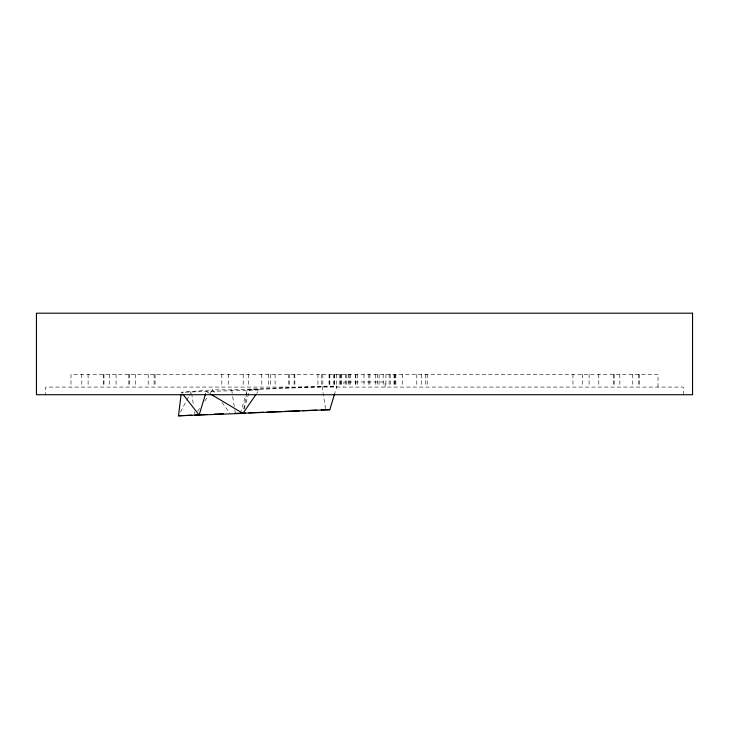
<?xml version="1.0" encoding="UTF-8"?>
<svg xmlns="http://www.w3.org/2000/svg" width="729" height="729" viewBox="0 0 729 729"><rect width="100%" height="100%" fill="white"/><g stroke="black" fill="none" stroke-linecap="round" stroke-linejoin="round"><path stroke-width="0.55" stroke-dasharray="3.65 2.73" d="M243.732 409.106L247.45 389.824L336.953 386.188L335.003 392.603M240.306 413.361L247.45 389.824L259.178 389.86L256.681 393.487M244.051 408.978L249.892 389.733M180.555 411.921L186.205 401.223M186.715 400.248L188.775 396.366M189.285 395.391L191.344 391.5L193.44 404.95M197.614 411.302L199.564 408.504M204.758 401.05L208.002 396.385M210.59 392.658L212.54 389.86L231.658 389.86L322.018 386.188L336.953 386.188M259.178 389.86L181.357 392.275L212.54 389.86L215.237 393.487M206.28 391.5L209.168 393.232M221.99 402.536L230.082 413.389M322.018 386.188L325.699 409.716M231.658 389.86L232.533 395.464M232.715 396.585L234.638 408.914M234.82 410.035L235.339 413.389M194.497 411.675L195.026 415.038M683.319 394.726L683.319 387.081L45.681 387.081L45.681 394.726M658.014 387.081L658.014 374.341L70.986 374.341L70.986 387.081M639.606 374.341L639.606 387.081M638.659 374.341L638.659 387.081M632.745 374.341L632.745 387.081M619.832 374.341L619.832 387.081M614.183 374.341L614.183 387.081M613.362 374.341L613.362 387.081M598.782 374.341L598.782 387.081M589.105 374.341L589.105 387.081M582.635 374.341L582.635 387.081M572.958 374.341L572.958 387.081M427.194 374.341L427.194 387.081M425.763 374.341L425.763 387.081M421.426 374.341L421.426 387.081M416.788 374.341L416.788 387.081M402.681 374.341L402.681 387.081M395.847 374.341L395.847 387.081M395.091 374.341L395.091 387.081M394.589 374.341L394.589 387.081M394.043 374.341L394.043 387.081M390.225 374.341L390.225 387.081M389.14 374.341L389.14 387.081M385.896 374.341L385.896 387.081M385.103 387.081L385.103 381.987L343.897 381.987L343.897 387.081M383.162 374.341L383.162 387.081M379.08 374.341L379.08 387.081M377.294 374.341L377.294 387.081M375.681 374.341L375.681 387.081M369.895 374.341L369.895 387.081M368.819 374.341L368.819 387.081M363.99 374.341L363.99 387.081M357.246 374.341L357.246 387.081M355.843 374.341L355.843 387.081M355.652 374.341L355.652 387.081M350.357 374.341L350.357 387.081M349.173 374.341L349.173 387.081M348.198 374.341L348.198 387.081M346.311 374.341L346.311 387.081M345.546 374.341L345.546 387.081M341.536 374.341L341.536 387.081M340.935 374.341L340.935 387.081M340.325 374.341L340.325 387.081M339.222 374.341L339.222 387.081M336.497 374.341L336.497 387.081M334.711 374.341L334.711 387.081M334.411 374.341L334.411 387.081M333.517 374.341L333.517 387.081M329.845 374.341L329.845 387.081M329.699 374.341L329.699 387.081M329.043 374.341L329.043 387.081M322.847 374.341L322.847 387.081M321.58 374.341L321.58 387.081M317.944 374.341L317.944 387.081M294.853 374.341L294.853 387.081M294.124 374.341L294.124 387.081M289.422 374.341L289.422 387.081M288.511 374.341L288.511 387.081M275.115 374.341L275.115 387.081M270.341 374.341L270.341 387.081M268.664 374.341L268.664 387.081M261.802 374.341L261.802 387.081M248.653 374.341L248.653 387.081M243.213 374.341L243.213 387.081M228.596 374.341L228.596 387.081M221.816 374.341L221.816 387.081M155.077 374.341L155.077 387.081M154.129 374.341L154.129 387.081M148.206 374.341L148.206 387.081M135.302 374.341L135.302 387.081M129.644 374.341L129.644 387.081M128.823 374.341L128.823 387.081M116.075 374.341L116.075 387.081M109.605 374.341L109.605 387.081M103.983 374.341L103.983 387.081M103.564 374.341L103.564 387.081M88.1 374.341L88.1 387.081M81.794 374.341L81.794 387.081"/><path stroke-width="1.09" d="M256.052 394.389L242.912 413.389L178.505 415.803L181.084 394.517M205.624 393.642L199.126 415.038L182.724 394.024M210.134 393.806L242.912 413.389L240.306 413.361L329.809 409.716L334.675 393.669M178.505 415.803L191.718 415.184M195.026 415.038L207.464 414.455M214.253 414.136L223.293 413.707M235.339 413.389L245.509 412.978M248.899 412.842L263.579 412.24M266.969 412.104L281.649 411.511M285.039 411.366L299.719 410.773M303.109 410.637L316.659 410.081M321.179 409.898L329.809 409.716M692.55 313.197L36.45 313.197L36.45 394.726L692.55 394.726L692.55 313.197"/></g></svg>
